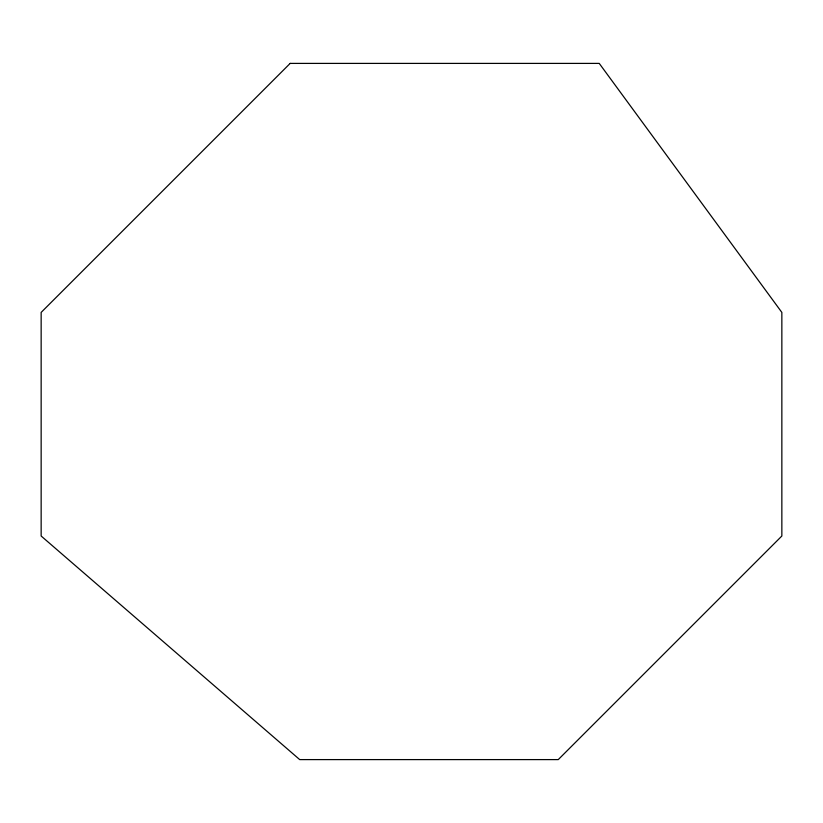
<?xml version="1.0" encoding="UTF-8"?>
<svg xmlns="http://www.w3.org/2000/svg" width="823" height="823" viewBox="0 0 823 823"><rect width="100%" height="100%" fill="white"/><g stroke="black" fill="none" stroke-linecap="round" stroke-linejoin="round"><path stroke-width="1.23" d="M290.159 63.402L41.15 312.411L41.15 536.01L299.706 759.598L558.261 759.598L781.85 536.01L781.85 312.411L599.237 63.402L290.159 63.402"/></g></svg>
